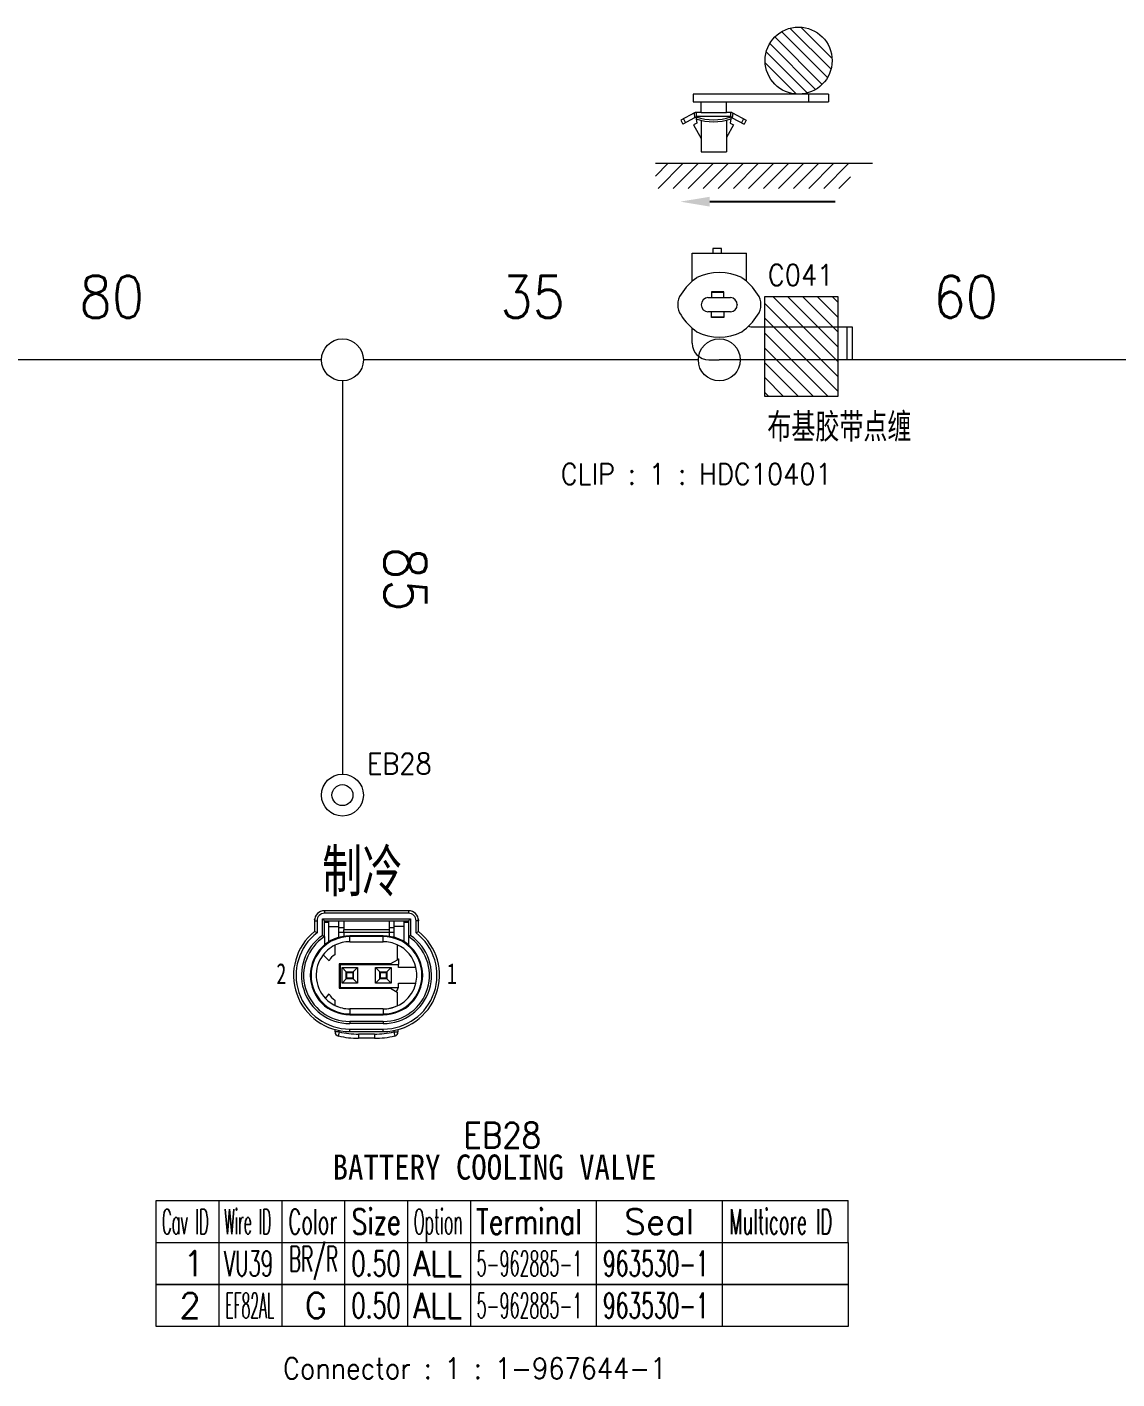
# Model space of a CAD drawing. Header units: inches. Extents: x 47316 to 59086, y 3141 to 11743.
# Drawn here: x 53943 to 54072.9, y 9887.8 to 10049 of the extents above; entities that cross this region are included whole.
import ezdxf

# ---------------------------------------------------------------- set-up
doc = ezdxf.new("R2010")
doc.units = ezdxf.units.IN
doc.header["$MEASUREMENT"] = 0
doc.styles.add('MtX_FangSong_GB2312', font='')
doc.styles.get("Standard").update_dxf_attribs({"font": ''})
doc.styles.get('MtX_FangSong_GB2312').set_extended_font_data('FangSong_GB2312')
doc.styles.get('Standard').set_extended_font_data('SimSun')
doc.linetypes.add('_VH_FELT_TAPE', pattern='A,0.4,-0.7,["FELT",Standard,S=0.3,R=0,X=-0.5,Y=-0.15],-0.7', length=1.8)

msp = doc.modelspace()

# ---------------------------------------------------------------- linework, layer by layer
at = {"color": 0, "lineweight": 15}
for p, q in [((54038.95, 10045.24, 0), (54035.21, 10048.98, 0)), ((54037.79, 10042.16, 0), (54032.13, 10047.82, 0)), ((54038.41, 10042.96, 0), (54032.93, 10048.44, 0)), ((54038.83, 10043.96, 0), (54033.93, 10048.85, 0)), ((54036, 10041.13, 0), (54031.1, 10046.03, 0)), ((54036.99, 10041.55, 0), (54031.52, 10047.02, 0)), ((54034.71, 10041, 0), (54030.97, 10044.74, 0)), ((54038.53, 10040.99, 0), (54022.41, 10040.99, 0)), ((54022.41, 10040.99, 0), (54022.41, 10040.08, 0)), ((54036.17, 10040.08, 0), (54036.17, 10040.99, 0)), ((54038.53, 10040.99, 0), (54038.53, 10040.08, 0)), ((54022.41, 10040.08, 0), (54038.53, 10040.08, 0)), ((54023.36, 10038.82, 0), (54023.36, 10040.08, 0)), ((54026.35, 10038.82, 0), (54026.35, 10040.08, 0)), ((54022.54, 10038.75, 0), (54020.91, 10037.88, 0)), ((54020.91, 10037.88, 0), (54021.17, 10037.4, 0)), ((54022.57, 10038.17, 0), (54021.17, 10037.4, 0)), ((54021.23, 10038.06, 0), (54021.49, 10037.57, 0)), ((54022.5, 10038.73, 0), (54022.57, 10038.17, 0)), ((54023.36, 10038.82, 0), (54022.77, 10038.82, 0)), ((54022.77, 10038.82, 0), (54022.77, 10038.35, 0)), ((54022.77, 10038.35, 0), (54026.87, 10038.35, 0)), ((54022.77, 10038.35, 0), (54022.77, 10038.06, 0)), ((54022.77, 10038.06, 0), (54022.82, 10037.53, 0)), ((54023.35, 10037.88, 0), (54023.35, 10034.13, 0)), ((54023.36, 10038.82, 0), (54026.35, 10038.82, 0)), ((54026.87, 10038.82, 0), (54026.35, 10038.82, 0)), ((54026.35, 10037.89, 0), (54026.35, 10034.13, 0)), ((54026.87, 10038.06, 0), (54026.81, 10037.53, 0)), ((54026.87, 10038.35, 0), (54026.87, 10038.82, 0)), ((54026.87, 10038.35, 0), (54026.87, 10038.06, 0)), ((54027.14, 10038.73, 0), (54027.06, 10038.17, 0)), ((54027.06, 10038.17, 0), (54028.47, 10037.4, 0)), ((54027.1, 10038.75, 0), (54028.73, 10037.88, 0)), ((54028.4, 10038.06, 0), (54028.15, 10037.57, 0)), ((54028.73, 10037.88, 0), (54028.47, 10037.4, 0)), ((54022.82, 10037.53, 0), (54022.43, 10037.35, 0)), ((54022.43, 10037.35, 0), (54023.35, 10035.7, 0)), ((54027.2, 10037.35, 0), (54026.35, 10035.81, 0)), ((54026.81, 10037.53, 0), (54027.2, 10037.35, 0)), ((54023.35, 10034.13, 0), (54026.35, 10034.13, 0)), ((54017.89, 10032.76), (54043.78, 10032.76, 0)), ((54017.89, 10031.23), (54019.42, 10032.76)), ((54018.21, 10029.76), (54021.21, 10032.76)), ((54020.01, 10029.76), (54023.01, 10032.76)), ((54021.8, 10029.76), (54024.8, 10032.76)), ((54023.6, 10029.76), (54026.6, 10032.76)), ((54025.39, 10029.76), (54028.4, 10032.76)), ((54027.19, 10029.76), (54030.19, 10032.76)), ((54028.99, 10029.76), (54031.99, 10032.76)), ((54030.78, 10029.76), (54033.79, 10032.76)), ((54032.58, 10029.76), (54035.58, 10032.76)), ((54034.37, 10029.76), (54037.38, 10032.76)), ((54036.17, 10029.76), (54039.17, 10032.76)), ((54037.97, 10029.76), (54040.97, 10032.76)), ((54039.76, 10029.76), (54041.16, 10031.15)), ((54022.26, 10022.04), (54028.76, 10022.04)), ((54025.77, 10022.58), (54024.74, 10022.58)), ((54024.74, 10022.58), (54024.74, 10022.04)), ((54025.77, 10022.04), (54025.77, 10022.58)), ((54024.16, 10016.76), (54026.85, 10016.76)), ((54026.06, 10017.43), (54024.57, 10017.43)), ((54024.57, 10017.43), (54024.57, 10016.76)), ((54026.06, 10017.36), (54024.57, 10017.36)), ((54026.06, 10016.76), (54026.06, 10017.43)), ((54030.95, 10004.96), (54030.95, 10016.87)), ((54030.95, 10016.87), (54039.64, 10016.87)), ((54031.88, 10016.87), (54039.64, 10009.11)), ((54033.65, 10016.87), (54039.64, 10010.88)), ((54035.42, 10016.87), (54039.64, 10012.65)), ((54037.18, 10016.87), (54039.64, 10014.42)), ((54038.95, 10016.87), (54039.64, 10016.18)), ((54039.64, 10016.87), (54039.64, 10004.96)), ((54023.37, 10015.89), (54023.37, 10015.9)), ((54027.65, 10015.9), (54027.65, 10015.89)), ((54030.95, 10016.03), (54039.64, 10007.34)), ((54026.85, 10015.03), (54024.16, 10015.03)), ((54024.57, 10014.35), (54024.57, 10015.03)), ((54026.06, 10014.42), (54024.57, 10014.42)), ((54026.06, 10014.35), (54024.57, 10014.35)), ((54026.06, 10015.03), (54026.06, 10014.35)), ((54030.95, 10014.27), (54039.64, 10005.58)), ((54029.26, 10013.27), (54041.34, 10013.27)), ((54030.95, 10012.5), (54038.48, 10004.96)), ((54040.71, 10013.27), (54040.71, 10009.32)), ((54041.34, 10013.27), (54041.34, 10009.32)), ((54030.95, 10010.73), (54036.72, 10004.96)), ((54024.26, 10009.32), (54025.51, 10009.32)), ((54041.34, 10009.32), (54025.51, 10009.32)), ((54030.95, 10008.96), (54034.95, 10004.96)), ((54030.95, 10007.2), (54033.18, 10004.96)), ((54030.95, 10005.43), (54031.41, 10004.96)), ((54039.64, 10004.96), (54030.95, 10004.96))]:
    msp.add_line(p, q, dxfattribs=at)
msp.add_line((54024.36, 10028.18), (54039.31, 10028.18))
at = {"color": 0, "lineweight": 15, "ltscale": 0.286212}
for p, q in [((54022.26, 10018.68), (54022.26, 10022.04)), ((54022.26, 10011.32), (54022.26, 10013.11))]:
    msp.add_line(p, q, dxfattribs=at)
at = {"color": 0, "lineweight": 15, "ltscale": 0.295}
msp.add_line((54028.76, 10018.68), (54028.76, 10022.04), dxfattribs=at)
at = {"color": 0, "linetype": '_VH_FELT_TAPE', "lineweight": 15, "ltscale": 5}
for p, q in [((53978.08, 10009.32), (53927.66, 10009.32)), ((54023.01, 10009.32), (53983.08, 10009.32)), ((54080.91, 10009.32), (54028.01, 10009.32)), ((53980.58, 10006.82), (53980.58, 9959.94))]:
    msp.add_line(p, q, dxfattribs=at)
at = {"color": 0, "lineweight": 15, "ltscale": 0.000498962}
for p, q in [((53977.25, 9942.59), (53977.25, 9942.61)), ((53989.65, 9942.59), (53989.65, 9942.61))]:
    msp.add_line(p, q, dxfattribs=at)
at = {"color": 0, "lineweight": 15, "ltscale": 0.003306}
for p, q in [((53977.25, 9942.59), (53977.25, 9942.46)), ((53989.65, 9942.59), (53989.65, 9942.46))]:
    msp.add_line(p, q, dxfattribs=at)
at = {"color": 0, "lineweight": 15, "ltscale": 0.000183105}
for p, q in [((53977.25, 9942.59), (53977.26, 9942.59)), ((53989.65, 9942.59), (53989.65, 9942.59))]:
    msp.add_line(p, q, dxfattribs=at)
at = {"color": 0, "lineweight": 15, "ltscale": 0.050165}
for p, q in [((53978.2, 9940.7), (53978.2, 9942.71)), ((53988.7, 9942.71), (53988.7, 9940.7))]:
    msp.add_line(p, q, dxfattribs=at)
at = {"color": 0, "lineweight": 15, "ltscale": 0.2625}
msp.add_line((53978.2, 9942.71), (53988.7, 9942.71), dxfattribs=at)
at = {"color": 0, "lineweight": 15, "ltscale": 0.008839}
for p, q in [((53978.2, 9942.71), (53978.45, 9942.46)), ((53988.7, 9942.71), (53988.45, 9942.46))]:
    msp.add_line(p, q, dxfattribs=at)
at = {"color": 0, "lineweight": 15, "ltscale": 0.25}
for p, q in [((53988.45, 9943.66), (53978.45, 9943.66)), ((53988.45, 9943.36), (53978.45, 9943.36)), ((53978.45, 9942.46), (53988.45, 9942.46))]:
    msp.add_line(p, q, dxfattribs=at)
at = {"color": 0, "lineweight": 15, "ltscale": 0.0075}
for p, q in [((53978.45, 9943.66), (53978.45, 9943.36)), ((53988.45, 9943.66), (53988.45, 9943.36)), ((53977.25, 9942.46), (53977.55, 9942.46)), ((53989.65, 9942.46), (53989.35, 9942.46)), ((53981.45, 9929.26), (53981.45, 9929.56)), ((53985.45, 9929.26), (53985.45, 9929.56))]:
    msp.add_line(p, q, dxfattribs=at)
at = {"color": 0, "lineweight": 15, "ltscale": 0.031996}
for p, q in [((53977.25, 9942.46), (53977.25, 9941.18)), ((53989.65, 9941.18), (53989.65, 9942.46))]:
    msp.add_line(p, q, dxfattribs=at)
at = {"color": 0, "lineweight": 15, "ltscale": 0.008338}
for p, q in [((53977.55, 9941.03), (53977.25, 9941.18)), ((53989.35, 9941.03), (53989.65, 9941.18))]:
    msp.add_line(p, q, dxfattribs=at)
at = {"color": 0, "lineweight": 15, "ltscale": 0.035639}
for p, q in [((53977.55, 9942.46), (53977.55, 9941.03)), ((53989.35, 9941.03), (53989.35, 9942.46))]:
    msp.add_line(p, q, dxfattribs=at)
at = {"color": 0, "lineweight": 15, "ltscale": 0.047256}
for p, q in [((53978.45, 9940.57), (53978.45, 9942.46)), ((53988.45, 9942.46), (53988.45, 9940.57))]:
    msp.add_line(p, q, dxfattribs=at)
at = {"color": 0, "lineweight": 15, "ltscale": 0.0125}
for p, q in [((53978.95, 9942.26), (53978.45, 9942.26)), ((53988.45, 9942.26), (53987.95, 9942.26)), ((53980.2, 9929.21), (53979.7, 9929.21)), ((53980.2, 9929.21), (53980.09, 9928.72)), ((53982.5, 9928.96), (53982.5, 9928.46)), ((53984.4, 9928.96), (53984.4, 9928.46)), ((53986.7, 9929.21), (53987.2, 9929.21)), ((53986.7, 9929.21), (53986.81, 9928.72))]:
    msp.add_line(p, q, dxfattribs=at)
at = {"color": 0, "lineweight": 15, "ltscale": 0.0175}
for p, q in [((53978.95, 9941.76), (53978.95, 9942.46)), ((53980.15, 9941.76), (53980.15, 9942.46)), ((53986.75, 9941.76), (53986.75, 9942.46)), ((53987.95, 9941.76), (53987.95, 9942.46)), ((53981.1, 9935.61), (53981.1, 9936.31)), ((53981.8, 9936.31), (53981.8, 9935.61)), ((53985.1, 9935.61), (53985.1, 9936.31)), ((53985.8, 9936.31), (53985.8, 9935.61))]:
    msp.add_line(p, q, dxfattribs=at)
at = {"color": 0, "lineweight": 15, "ltscale": 0.045501}
for p, q in [((53978.95, 9939.94), (53978.95, 9941.76)), ((53987.95, 9939.94), (53987.95, 9941.76))]:
    msp.add_line(p, q, dxfattribs=at)
at = {"color": 0, "lineweight": 15, "ltscale": 0.03}
for p, q in [((53978.95, 9941.76), (53980.15, 9941.76)), ((53987.95, 9941.76), (53986.75, 9941.76))]:
    msp.add_line(p, q, dxfattribs=at)
at = {"color": 0, "lineweight": 15, "ltscale": 0.032084}
for p, q in [((53980.15, 9940.47), (53980.15, 9941.76)), ((53986.75, 9940.47), (53986.75, 9941.76))]:
    msp.add_line(p, q, dxfattribs=at)
at = {"color": 0, "lineweight": 15, "ltscale": 0.014999}
for p, q in [((53980.15, 9941.66), (53980.75, 9941.66)), ((53980.75, 9941.06), (53980.15, 9941.06)), ((53986.15, 9941.66), (53986.75, 9941.66)), ((53986.75, 9941.06), (53986.15, 9941.06))]:
    msp.add_line(p, q, dxfattribs=at)
at = {"color": 0, "lineweight": 15, "ltscale": 0.02634}
for p, q in [((53980.75, 9942.46), (53980.75, 9941.4)), ((53986.15, 9942.46), (53986.15, 9941.4))]:
    msp.add_line(p, q, dxfattribs=at)
at = {"color": 0, "lineweight": 15, "ltscale": 0.00866}
for p, q in [((53980.75, 9941.06), (53980.75, 9941.4)), ((53986.15, 9941.4), (53986.15, 9941.06))]:
    msp.add_line(p, q, dxfattribs=at)
at = {"color": 0, "lineweight": 15, "ltscale": 0.135001}
for p, q in [((53986.15, 9941.4), (53980.75, 9941.4)), ((53986.15, 9941.06), (53980.75, 9941.06))]:
    msp.add_line(p, q, dxfattribs=at)
at = {"color": 0, "lineweight": 15, "ltscale": 0.00625}
for p, q in [((53980.75, 9941.06), (53980.75, 9940.81)), ((53986.15, 9941.06), (53986.15, 9940.81)), ((53981.45, 9930.46), (53981.45, 9930.21)), ((53985.45, 9930.46), (53985.45, 9930.21))]:
    msp.add_line(p, q, dxfattribs=at)
at = {"color": 0, "lineweight": 15, "ltscale": 0.007087}
for p, q in [((53978.2, 9940.7), (53978.45, 9940.57)), ((53988.7, 9940.7), (53988.45, 9940.57))]:
    msp.add_line(p, q, dxfattribs=at)
at = {"color": 0, "lineweight": 15, "ltscale": 0.024794}
for p, q in [((53978.45, 9940.57), (53978.45, 9939.58)), ((53988.45, 9940.57), (53988.45, 9939.58))]:
    msp.add_line(p, q, dxfattribs=at)
at = {"color": 0, "lineweight": 15, "ltscale": 0.028296}
msp.add_line((53979.68, 9939.54), (53979.68, 9938.41), dxfattribs=at)
at = {"color": 0, "lineweight": 15, "ltscale": 0.005074}
for p, q in [((53980.75, 9940.81), (53980.75, 9940.6)), ((53986.15, 9940.81), (53986.15, 9940.6))]:
    msp.add_line(p, q, dxfattribs=at)
at = {"color": 0, "lineweight": 15, "ltscale": 0.1}
for p, q in [((53985.45, 9940.66), (53981.45, 9940.66)), ((53985.45, 9940.57), (53981.45, 9940.57)), ((53981.45, 9939.96), (53985.45, 9939.96)), ((53985.45, 9931.96), (53981.45, 9931.96)), ((53981.45, 9931.34), (53985.45, 9931.34)), ((53981.45, 9931.26), (53985.45, 9931.26)), ((53985.45, 9930.46), (53981.45, 9930.46)), ((53985.45, 9930.21), (53981.45, 9930.21)), ((53981.45, 9929.56), (53985.45, 9929.56)), ((53981.45, 9929.26), (53985.45, 9929.26))]:
    msp.add_line(p, q, dxfattribs=at)
at = {"color": 0, "lineweight": 15, "ltscale": 0.002165}
for p, q in [((53981.45, 9940.66), (53981.45, 9940.57)), ((53985.45, 9940.66), (53985.45, 9940.57)), ((53981.45, 9931.26), (53981.45, 9931.34)), ((53985.45, 9931.26), (53985.45, 9931.34))]:
    msp.add_line(p, q, dxfattribs=at)
at = {"color": 0, "lineweight": 15, "ltscale": 0.015335}
for p, q in [((53981.45, 9939.96), (53981.45, 9940.57)), ((53985.45, 9939.96), (53985.45, 9940.57)), ((53981.45, 9931.96), (53981.45, 9931.34)), ((53985.45, 9931.96), (53985.45, 9931.34))]:
    msp.add_line(p, q, dxfattribs=at)
at = {"color": 0, "lineweight": 15, "ltscale": 0.045798}
msp.add_line((53987.1, 9939.6), (53987.1, 9937.77), dxfattribs=at)
at = {"color": 0, "lineweight": 15, "ltscale": 0.025446}
msp.add_line((53979, 9937.68), (53978.28, 9938.4), dxfattribs=at)
at = {"color": 0, "lineweight": 15, "ltscale": 0.023095}
for p, q in [((53987.1, 9937.77), (53986.3, 9937.31)), ((53986.3, 9934.41), (53987.1, 9933.95))]:
    msp.add_line(p, q, dxfattribs=at)
at = {"color": 0, "lineweight": 15, "ltscale": 0.003749}
msp.add_line((53987.1, 9937.91), (53987.25, 9937.91), dxfattribs=at)
at = {"color": 0, "lineweight": 15, "ltscale": 0.016251}
msp.add_line((53987.25, 9937.91), (53987.25, 9937.26), dxfattribs=at)
at = {"color": 0, "lineweight": 15, "ltscale": 0.0725}
msp.add_line((53980.2, 9937.31), (53980.2, 9934.41), dxfattribs=at)
at = {"color": 0, "lineweight": 15, "ltscale": 0.152499}
for p, q in [((53986.3, 9937.31), (53980.2, 9937.31)), ((53980.2, 9934.41), (53986.3, 9934.41))]:
    msp.add_line(p, q, dxfattribs=at)
at = {"color": 0, "lineweight": 15, "ltscale": 0.172499}
for p, q in [((53980.35, 9937.26), (53987.25, 9937.26)), ((53987.25, 9934.46), (53980.35, 9934.46))]:
    msp.add_line(p, q, dxfattribs=at)
at = {"color": 0, "lineweight": 15, "ltscale": 0.07}
msp.add_line((53980.35, 9934.46), (53980.35, 9937.26), dxfattribs=at)
at = {"color": 0, "lineweight": 15, "ltscale": 0.046249}
for p, q in [((53980.53, 9935.03), (53980.53, 9936.88)), ((53980.53, 9936.88), (53982.38, 9936.88)), ((53982.38, 9936.88), (53982.38, 9935.03)), ((53984.53, 9935.03), (53984.53, 9936.88)), ((53984.53, 9936.88), (53986.38, 9936.88)), ((53986.38, 9936.88), (53986.38, 9935.03)), ((53982.38, 9935.03), (53980.53, 9935.03)), ((53986.38, 9935.03), (53984.53, 9935.03))]:
    msp.add_line(p, q, dxfattribs=at)
at = {"color": 0, "lineweight": 15, "ltscale": 0.01795}
for p, q in [((53981.04, 9936.37), (53980.53, 9936.88)), ((53981.87, 9936.37), (53982.38, 9936.88)), ((53985.04, 9936.37), (53984.53, 9936.88)), ((53985.87, 9936.37), (53986.38, 9936.88)), ((53981.04, 9935.54), (53980.53, 9935.03)), ((53981.87, 9935.54), (53982.38, 9935.03)), ((53985.04, 9935.54), (53984.53, 9935.03)), ((53985.87, 9935.54), (53986.38, 9935.03))]:
    msp.add_line(p, q, dxfattribs=at)
at = {"color": 0, "lineweight": 15, "ltscale": 0.020863}
for p, q in [((53981.04, 9935.54), (53981.04, 9936.37)), ((53981.87, 9936.37), (53981.87, 9935.54)), ((53985.04, 9935.54), (53985.04, 9936.37)), ((53985.87, 9936.37), (53985.87, 9935.54))]:
    msp.add_line(p, q, dxfattribs=at)
at = {"color": 0, "lineweight": 15, "ltscale": 0.020865}
for p, q in [((53981.04, 9936.37), (53981.87, 9936.37)), ((53985.04, 9936.37), (53985.87, 9936.37)), ((53981.87, 9935.54), (53981.04, 9935.54)), ((53985.87, 9935.54), (53985.04, 9935.54))]:
    msp.add_line(p, q, dxfattribs=at)
at = {"color": 0, "lineweight": 15, "ltscale": 0.002379}
for p, q in [((53981.1, 9936.31), (53981.04, 9936.37)), ((53981.8, 9936.31), (53981.87, 9936.37)), ((53985.1, 9936.31), (53985.04, 9936.37)), ((53985.8, 9936.31), (53985.87, 9936.37)), ((53981.1, 9935.61), (53981.04, 9935.54)), ((53981.8, 9935.61), (53981.87, 9935.54)), ((53985.1, 9935.61), (53985.04, 9935.54)), ((53985.8, 9935.61), (53985.87, 9935.54))]:
    msp.add_line(p, q, dxfattribs=at)
at = {"color": 0, "lineweight": 15, "ltscale": 0.017499}
for p, q in [((53981.1, 9936.31), (53981.8, 9936.31)), ((53985.1, 9936.31), (53985.8, 9936.31)), ((53981.8, 9935.61), (53981.1, 9935.61)), ((53985.8, 9935.61), (53985.1, 9935.61))]:
    msp.add_line(p, q, dxfattribs=at)
at = {"color": 0, "lineweight": 15, "ltscale": 0.008749}
msp.add_line((53987.25, 9936.91), (53987.25, 9937.26), dxfattribs=at)
at = {"color": 0, "lineweight": 15, "ltscale": 0.052139}
for p, q in [((53989.34, 9936.91), (53987.25, 9936.91)), ((53987.25, 9935.01), (53989.34, 9935.01))]:
    msp.add_line(p, q, dxfattribs=at)
at = {"color": 0, "lineweight": 15, "ltscale": 0.01375}
msp.add_line((53987.25, 9934.46), (53987.25, 9935.01), dxfattribs=at)
at = {"color": 0, "lineweight": 15, "ltscale": 0.017552}
msp.add_line((53978.55, 9933.21), (53979, 9933.74), dxfattribs=at)
at = {"color": 0, "lineweight": 15, "ltscale": 0.015796}
msp.add_line((53979.68, 9933), (53979.68, 9932.37), dxfattribs=at)
at = {"color": 0, "lineweight": 15, "ltscale": 0.040799}
msp.add_line((53987.1, 9933.95), (53987.1, 9932.31), dxfattribs=at)
at = {"color": 0, "lineweight": 15, "ltscale": 0.00694}
for p, q in [((53979.7, 9929.21), (53979.7, 9929.49)), ((53987.2, 9929.49), (53987.2, 9929.21))]:
    msp.add_line(p, q, dxfattribs=at)
at = {"color": 0, "lineweight": 15, "ltscale": 0.004066}
for p, q in [((53980.2, 9929.21), (53980.2, 9929.37)), ((53986.7, 9929.37), (53986.7, 9929.21))]:
    msp.add_line(p, q, dxfattribs=at)
at = {"color": 0, "lineweight": 15, "ltscale": 0.047501}
for p, q in [((53984.4, 9928.96), (53982.5, 9928.96)), ((53984.4, 9928.46), (53982.5, 9928.46))]:
    msp.add_line(p, q, dxfattribs=at)
at = {"color": 0, "linetype": 'Continuous', "lineweight": 15}
for p, q in [((53958.38, 9909.1), (54040.88, 9909.1)), ((53958.38, 9904.1), (53958.38, 9909.1)), ((53958.38, 9904.1), (54040.88, 9904.1))]:
    msp.add_line(p, q, dxfattribs=at)
at = {"color": 7, "linetype": 'Continuous', "lineweight": 15}
for p, q in [((53965.88, 9904.1), (53965.88, 9909.1)), ((53973.38, 9904.1), (53973.38, 9909.1)), ((53980.88, 9904.1), (53980.88, 9909.1)), ((53988.38, 9904.1), (53988.38, 9909.1)), ((53995.88, 9904.1), (53995.88, 9909.1)), ((54010.88, 9904.1), (54010.88, 9909.1)), ((54025.88, 9904.1), (54025.88, 9909.1)), ((54040.88, 9904.1), (54040.88, 9909.1))]:
    msp.add_line(p, q, dxfattribs=at)
at = {"color": 102, "linetype": 'Continuous', "lineweight": 15}
for p, q in [((53965.88, 9899.1), (53965.88, 9904.1)), ((53973.38, 9899.1), (53973.38, 9904.1)), ((53980.88, 9899.1), (53980.88, 9904.1)), ((53988.38, 9899.1), (53988.38, 9904.1)), ((53995.88, 9899.1), (53995.88, 9904.1)), ((54010.88, 9899.1), (54010.88, 9904.1)), ((54025.88, 9899.1), (54025.88, 9904.1)), ((53965.88, 9894.1), (53965.88, 9899.1)), ((53973.38, 9894.1), (53973.38, 9899.1)), ((53980.88, 9894.1), (53980.88, 9899.1)), ((53988.38, 9894.1), (53988.38, 9899.1)), ((53995.88, 9894.1), (53995.88, 9899.1)), ((54010.88, 9894.1), (54010.88, 9899.1)), ((54025.88, 9894.1), (54025.88, 9899.1))]:
    msp.add_line(p, q, dxfattribs=at)
at = {"color": 0, "linetype": 'Continuous', "lineweight": 15}
for points in [[(53958.38, 9899.1), (53958.38, 9904.1), (54040.88, 9904.1), (54040.88, 9899.1)], [(53958.38, 9894.1), (53958.38, 9899.1), (54040.88, 9899.1), (54040.88, 9894.1)]]:
    msp.add_lwpolyline(points, close=True, dxfattribs=at)
at = {"color": 0, "lineweight": 15}
msp.add_circle((54034.96, 10044.99, 0), 4, dxfattribs=at)
at = {"color": 0, "linetype": 'Continuous', "lineweight": 15}
for centre, radius in [((53980.58, 10009.32), 2.5), ((54025.51, 10009.32), 2.5), ((53980.58, 9957.44), 2.5), ((53980.58, 9957.44), 1.25)]:
    msp.add_circle(centre, radius, dxfattribs=at)
at = {"color": 0, "lineweight": 15}
for centre, radius, start, end in [((54022.77, 10038.41, 0), 0.404, 90.3434, 124.6329), ((54022.78, 10037.87, 0), 0.366, 93.0543, 125.2148), ((54024.82, 10043.76, 0), 5.83, 249.3978, 290.6022), ((54024.82, 10043.52, 0), 5.83, 249.3978, 290.6022), ((54026.87, 10038.41, 0), 0.404, 55.3671, 89.6566), ((54026.85, 10037.87, 0), 0.366, 54.7852, 86.9457), ((54026.76, 10013.52), 6.84, 125.1644, 148.0485), ((54025.51, 10013.56), 6.18, 64.1446, 115.8554), ((54024.26, 10013.52), 6.84, 31.9515, 54.8356), ((54022.69, 10015.9), 2.14, 144.351, 215.649), ((54024.23, 10015.89), 0.867, 94.5886, 265.4114), ((54026.78, 10015.89), 0.867, 274.5886, 85.4114), ((54028.33, 10015.9), 2.14, 324.351, 35.649), ((54026.75, 10018.27), 6.84, 211.9515, 234.8356), ((54024.26, 10018.27), 6.84, 305.1644, 328.0485), ((54025.51, 10018.21), 6.18, 244.1446, 295.8554), ((54029.26, 10013.77), 0.5, 239.1582, 270), ((54024.26, 10011.32), 2, 180, 270), ((53978.45, 9942.46), 1.2, 90, 180), ((53977.47, 9942.6), 0.221, 152.2142, 176.9525), ((53978.45, 9942.46), 0.9, 90, 180), ((53988.45, 9942.46), 1.2, 360, 90), ((53988.45, 9942.46), 0.9, 0, 90), ((53989.43, 9942.6), 0.221, 3.0415, 27.7534), ((53981.45, 9935.96), 6.7, 128.8193, 270), ((53981.45, 9935.96), 6.4, 127.5443, 270), ((53985.45, 9935.96), 6.7, 270, 51.1807), ((53985.45, 9935.96), 6.4, 270, 52.4557), ((53981.45, 9935.96), 5.75, 124.4174, 270), ((53981.45, 9935.96), 5.5, 123.0557, 270), ((53981.45, 9935.96), 4.7, 90, 270), ((53981.45, 9935.96), 4.61, 90, 270), ((53981.45, 9935.96), 4, 116.2634, 146.25), ((53981.45, 9935.96), 4, 90, 116.2635), ((53985.45, 9935.96), 5.75, 270, 55.5825), ((53985.45, 9935.96), 4.7, 270, 90), ((53985.45, 9935.96), 5.5, 270, 56.9443), ((53985.45, 9935.96), 4.61, 270, 90), ((53985.45, 9935.96), 4, 65.638, 90), ((53985.45, 9935.96), 4, 13.7391, 65.6379), ((53981.45, 9935.96), 4, 142.4042, 223.4495), ((53980.3, 9937.16), 1.4, 116.2863, 158.1691), ((53985.45, 9935.96), 4, 346.261, 13.739), ((53985.45, 9935.96), 4, 270, 346.2611), ((53981.45, 9935.96), 4, 223.4495, 247.5), ((53980.3, 9934.26), 1.4, 201.4963, 243.7137), ((53986.45, 9934.61), 0.8, 311.9254, 349.1931), ((53981.45, 9935.96), 4, 243.7365, 270), ((53985.45, 9935.96), 4, 270, 294.362), ((53980.2, 9929.21), 0.5, 180, 257.3469), ((53982.5, 9939.46), 11, 257.3469, 270), ((53982.5, 9939.46), 10.5, 257.3469, 270), ((53984.4, 9939.46), 10.5, 270, 282.6531), ((53984.4, 9939.46), 11, 270, 282.6531), ((53986.7, 9929.21), 0.5, 282.6531, 0)]:
    msp.add_arc(centre, radius, start, end, dxfattribs=at)
msp.add_solid([(54024.36, 10027.59), (54020.86, 10028.18), (54024.36, 10028.76)])

# ---------------------------------------------------------------- texts
at = {"color": 0, "lineweight": 15, "style": 'MtX_FangSong_GB2312', "width": 0.7}
for s, height, p in [('布基胶带点缠', 3, (54031.23, 9999.91)), ('制冷', 5, (53978.17, 9945.91)), ('2', 2.5, (53972.7, 9934.91)), ('1', 2.5, (53993.03, 9934.91))]:
    msp.add_text(s, height=height, dxfattribs=at).set_placement(p)
at = {"color": 21, "linetype": 'Continuous', "lineweight": 15, "attachment_point": 1}
for s, insert, char_height, width in [('\\Fromans.shx;\\W0.9000000000;\\T1.0000000000;\\o\\lC041', (54031.29, 10020.67), 2.5, 8.6786), ('\\Fromans.shx;\\W0.9000000000;\\T1.0000000000;\\o\\lEB28', (53983.51, 9962.44), 2.5, 8.5714), ('\\Fromans.shx;\\W0.5687500000;\\T1.0000000000;\\o\\lVU39', (53966.46, 9903.1), 3, 6.5), ('\\Fromans.shx;\\W0.6500000000;\\T1.0000000000;\\o\\l0.50', (53981.66, 9903.1), 3, 6.5), ('\\Fromans.shx;\\W0.4622641509;\\T1.0000000000;\\o\\l5-962885-1', (53996.58, 9903.1), 3, 14), ('\\Fromans.shx;\\W0.4062500000;\\T1.0000000000;\\o\\lEF82AL', (53966.62, 9898.1), 3, 6.5), ('\\Fromans.shx;\\W0.6500000000;\\T1.0000000000;\\o\\l0.50', (53981.66, 9898.1), 3, 6.5), ('\\Fromans.shx;\\W0.4622641509;\\T1.0000000000;\\o\\l5-962885-1', (53996.58, 9898.1), 3, 14)]:
    msp.add_mtext(s, dxfattribs=dict(at, insert=insert, char_height=char_height, width=width))
at = {"color": 7, "linetype": '_VH_FELT_TAPE', "lineweight": 18, "ltscale": 5, "char_height": 5, "width": 8.5714, "attachment_point": 1}
for s, insert in [('\\Fromans.shx;\\W0.9000000000;\\T1.0000000000;\\o\\l80', (53949.23, 10019.32)), ('\\Fromans.shx;\\W0.9000000000;\\T1.0000000000;\\o\\l35', (53999.4, 10019.32)), ('\\Fromans.shx;\\W0.9000000000;\\T1.0000000000;\\o\\l60', (54051.03, 10019.32))]:
    msp.add_mtext(s, dxfattribs=dict(at, insert=insert))
at = {"color": 42, "linetype": 'Continuous', "lineweight": 15, "char_height": 2.5, "attachment_point": 1}
for s, insert, width in [('\\Fromans.shx;\\W0.9000000000;\\T1.0000000000;\\o\\lCLIP : 1 : HDC10401', (54006.6, 9996.98), 38.0357), ('\\Fromans.shx;\\W0.9000000000;\\T1.0000000000;\\o\\lConnector : 1 : 1-967644-1', (53973.49, 9890.35), 52.9286)]:
    msp.add_mtext(s, dxfattribs=dict(at, insert=insert, width=width))
at = {"color": 7, "linetype": '_VH_FELT_TAPE', "lineweight": 18, "ltscale": 5, "insert": (53990.58, 9987.02), "char_height": 5, "width": 8.5714, "attachment_point": 1, "rotation": 270}
msp.add_mtext('\\Fromans.shx;\\W0.9000000000;\\T1.0000000000;\\o\\l85', dxfattribs=at)
at = {"color": 6, "linetype": 'Continuous', "lineweight": 20, "char_height": 3, "attachment_point": 1}
for s, insert, width in [('\\Fromans.shx;\\W0.9000000000;\\T1.0000000000;\\o\\lEB28', (53995, 9918.41), 10.2857), ('\\f黑体|b0|i0|c1|p0;\\W0.9000000000;\\T1.0000000000;\\o\\lBATTERY COOLING VALVE', (53979.41, 9914.6), 40.773)]:
    msp.add_mtext(s, dxfattribs=dict(at, insert=insert, width=width))
at = {"color": 7, "linetype": 'Continuous', "lineweight": 15, "char_height": 3, "attachment_point": 1}
for s, insert, width in [('\\Fromans.shx;\\W0.4292452830;\\T1.0000000000;\\o\\lCav ID', (53959.07, 9908.1), 6.5), ('\\Fromans.shx;\\W0.4026548673;\\T1.0000000000;\\o\\lWire ID', (53966.5, 9908.1), 6.5), ('\\Fromans.shx;\\W0.5687500000;\\T1.0000000000;\\o\\lColor', (53974.13, 9908.1), 6.5), ('\\Fromans.shx;\\W0.7222222222;\\T1.0000000000;\\o\\lSize', (53981.69, 9908.1), 6.5), ('\\Fromans.shx;\\W0.4595959596;\\T1.0000000000;\\o\\lOption', (53989.08, 9908.1), 6.5), ('\\Fromans.shx;\\W0.7480916031;\\T1.0000000000;\\o\\lTerminal', (53996.49, 9908.1), 14), ('\\Fromans.shx;\\W1.0000000000;\\T1.0000000000;\\o\\lSeal', (54014.17, 9908.1), 9.2857), ('\\Fromans.shx;\\W0.5185185185;\\T1.0000000000;\\o\\lMulticore ID', (54026.68, 9908.1), 14), ('\\Fromans.shx;\\W1.0000000000;\\T1.0000000000;\\o\\l1', (53961.56, 9903.1), 2.8571), ('\\Fromans.shx;\\W1.0000000000;\\T1.0000000000;\\o\\l2', (53961.13, 9898.1), 2.8571)]:
    msp.add_mtext(s, dxfattribs=dict(at, insert=insert, width=width))
at = {"color": 140, "linetype": 'Continuous', "lineweight": 15, "char_height": 3, "attachment_point": 1}
for s, insert, width in [('\\Fromans.shx;\\W0.5352941176;\\T1.0000000000;\\o\\lBR/R', (53974.19, 9903.67), 6.5), ('\\Fromans.shx;\\W0.8750000000;\\T1.0000000000;\\o\\lALL', (53989.01, 9903.1), 6.5), ('\\Fromans.shx;\\W0.5903614458;\\T1.0000000000;\\o\\l963530-1', (54011.64, 9903.1), 14), ('\\Fromans.shx;\\W1.0000000000;\\T1.0000000000;\\o\\lG', (53976.06, 9898.1), 3), ('\\Fromans.shx;\\W0.8750000000;\\T1.0000000000;\\o\\lALL', (53989.01, 9898.1), 6.5), ('\\Fromans.shx;\\W0.5903614458;\\T1.0000000000;\\o\\l963530-1', (54011.64, 9898.1), 14)]:
    msp.add_mtext(s, dxfattribs=dict(at, insert=insert, width=width))

doc.saveas('drawing.dxf')
